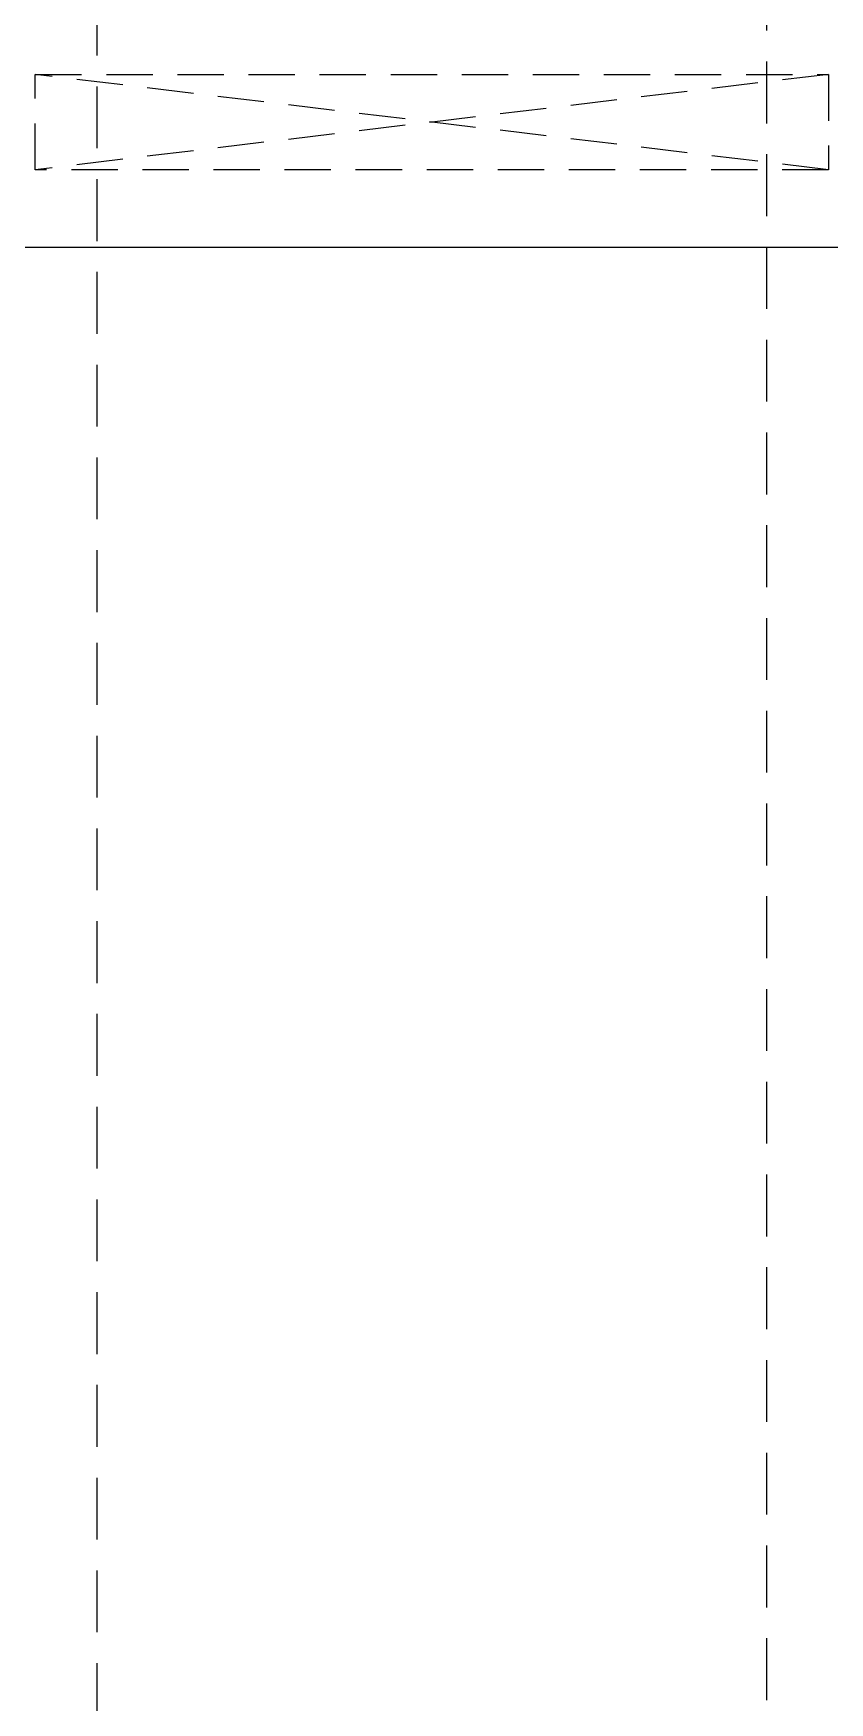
# Model space of a CAD drawing. Header units: millimetres. Extents: x -1320 to 172218, y -4077 to 50350.
# Drawn here: x 22051 to 23597, y 45125 to 48365 of the extents above; entities that cross this region are included whole.
import ezdxf

# ---------------------------------------------------------------- set-up
doc = ezdxf.new("R2010")
doc.units = ezdxf.units.MM
doc.header["$LTSCALE"] = 60
doc.linetypes.add('ghid', pattern=[3, 2, -1])
doc.linetypes.add('HID', pattern=[2.3, 1.5, -0.8])
for name, color, linetype in [('A-ELE-8', 8, 'Continuous'), ('A-연도', 5, 'ghid'), ('OPEN', 1, 'HID')]:
    doc.layers.add(name, color=color, linetype=linetype)

# ---------------------------------------------------------------- blocks, each defined once
blk = doc.blocks.new('A$Cc29243e6')
at = {"layer": 'A-연도'}
blk.add_lwpolyline([(9295, -33638.3), (9295, -170)], dxfattribs=at)
at = {"layer": 'A-연도', "elevation": 0}
blk.add_lwpolyline([(10595, -170), (10595, -33638.3)], dxfattribs=at)

msp = doc.modelspace()

# ---------------------------------------------------------------- linework, layer by layer
at = {"layer": 'A-ELE-8'}
msp.add_line((20300, 47950), (23900, 47950), dxfattribs=at)
at = {"layer": 'OPEN', "linetype": 'HID'}
for p, q in [((23595, 48285, 0), (22055, 48100, 0)), ((23595, 48100, 0), (22055, 48285, 0))]:
    msp.add_line(p, q, dxfattribs=at)
at = {"layer": 'OPEN', "linetype": 'HID', "elevation": 0}
msp.add_lwpolyline([(23595, 48285), (23595, 48100), (22055, 48100), (22055, 48285)], close=True, dxfattribs=at)

# ---------------------------------------------------------------- block references
at = {"layer": 'A-연도'}
msp.add_blockref('A$Cc29243e6', (12880, 49200, 0), dxfattribs=at)

doc.saveas('drawing.dxf')
